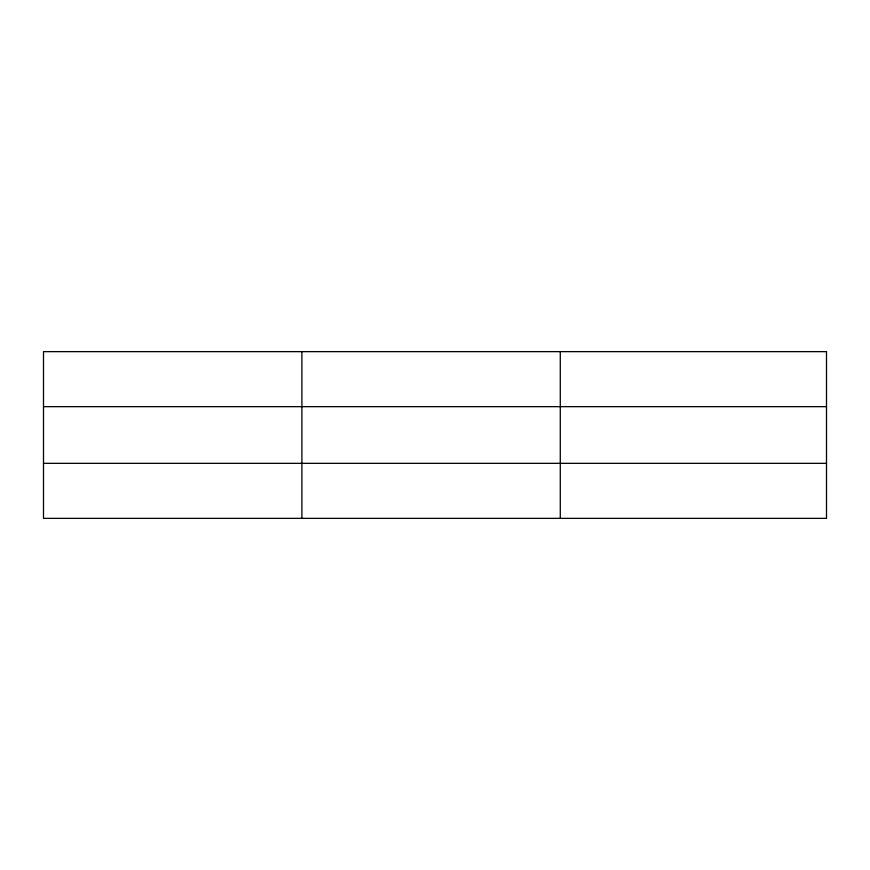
<?xml version="1.0" encoding="UTF-8"?>
<svg xmlns="http://www.w3.org/2000/svg" width="870" height="870" viewBox="0 0 870 870"><rect width="100%" height="100%" fill="white"/><g stroke="black" fill="none" stroke-linecap="round" stroke-linejoin="round"><path stroke-width="1.3" d="M301.89 518.357L301.89 351.643M560.28 518.357L560.28 351.643M43.5 406.66L826.5 406.66M43.5 463.34L826.5 463.34M826.5 351.643L826.5 518.357L43.5 518.357L43.5 351.643L826.5 351.643"/></g></svg>
